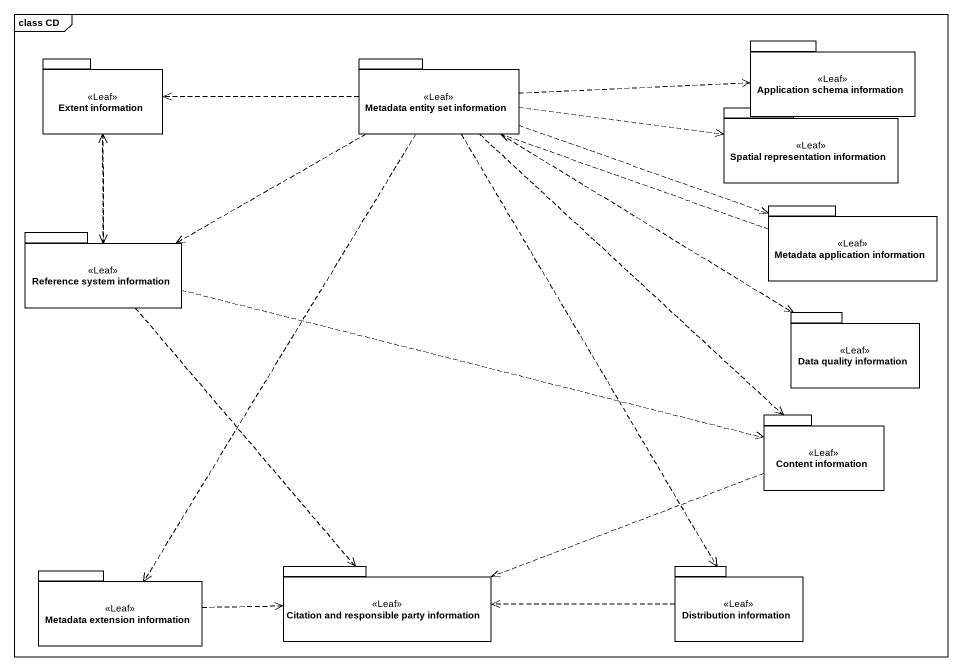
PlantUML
@startuml
mainframe class CD
package "Application schema information" as Application_schema <<Leaf>> {
}
package "Extent information" as Extent_information <<Leaf>> {
}
package "Metadata entity set information" as Metadata_entity_set <<Leaf>> {
}
package "Spatial representation information" as Spatial_representation <<Leaf>> {
}
package "Metadata application information" as Metadata_application <<Leaf>> {
}
package "Reference system information" as Reference_system_information <<Leaf>> {
}
package "Data quality information" as Data_quality_information <<Leaf>> {
}
package "Content information" as Content_information <<Leaf>> {
}
package "Citation and responsible party information" as Citation_and_responsible <<Leaf>> {
}
package "Distribution information" as Distribution_information <<Leaf>> {
}
package "Metadata extension information" as Metadata_extension <<Leaf>> {
}
Extent_information ..> Reference_system_information
Metadata_entity_set .right.> Application_schema
Metadata_entity_set .left.> Extent_information
Metadata_entity_set .right.> Spatial_representation
Metadata_entity_set .right.> Metadata_application
Metadata_entity_set .left.> Reference_system_information
Metadata_entity_set ..> Data_quality_information
Metadata_entity_set ..> Content_information
Metadata_entity_set ..> Distribution_information
Metadata_entity_set ..> Metadata_extension
Metadata_application .left.> Metadata_entity_set
Reference_system_information .up.> Extent_information
Reference_system_information .right.> Content_information
Reference_system_information ..> Citation_and_responsible
Content_information .left.> Citation_and_responsible
Distribution_information .left.> Citation_and_responsible
Metadata_extension .right.> Citation_and_responsible
@enduml
